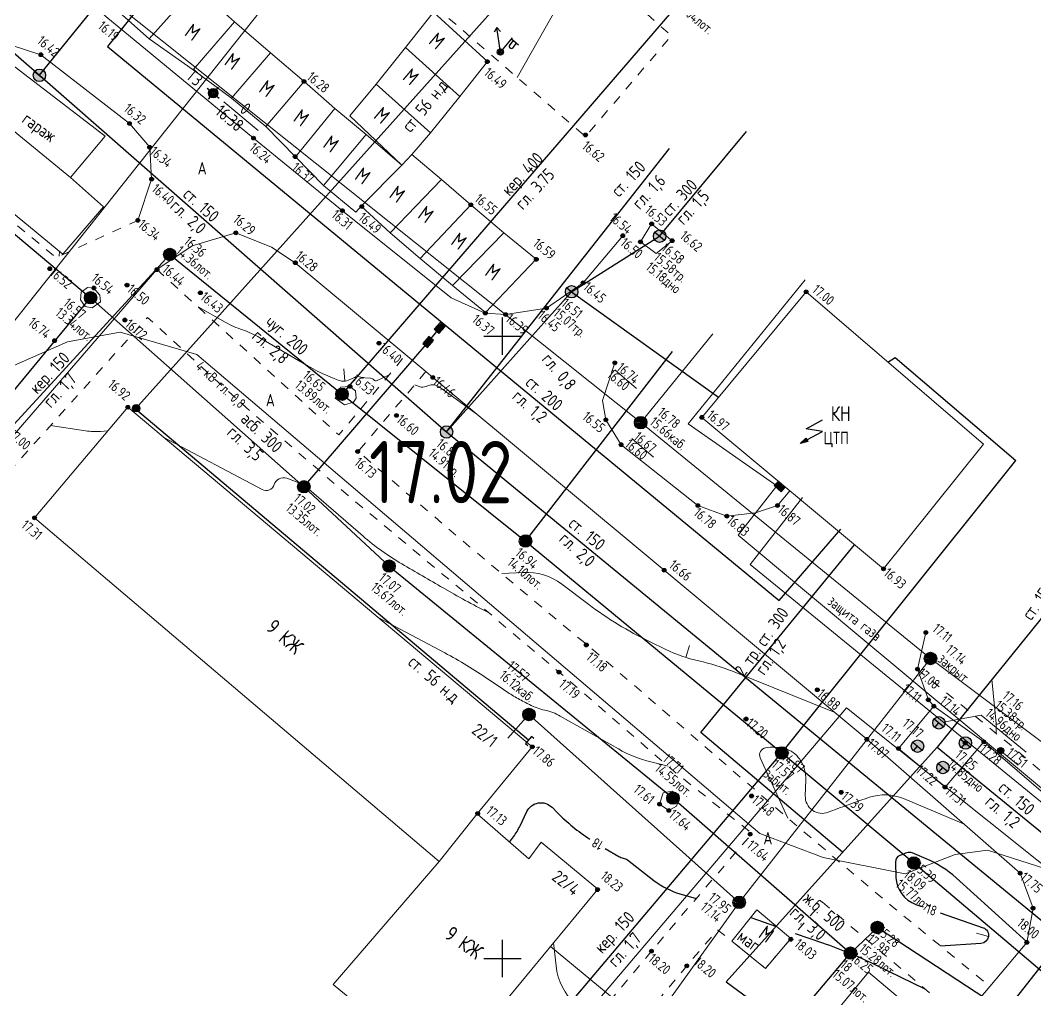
# Model space of a CAD drawing. Header units: metres. Extents: x 2491 to 4059, y 1242 to 2058.
# Drawn here: x 2703.3 to 2784.9, y 1753.7 to 1831.7 of the extents above; entities that cross this region are included whole.
import ezdxf
from ezdxf.enums import TextEntityAlignment as Align

# ---------------------------------------------------------------- set-up
doc = ezdxf.new("R2010")
doc.units = ezdxf.units.M
doc.linetypes.add('g5_01_5x1_5', pattern=[1.5, 0.75, -0.75])
for name, color, linetype, transparency in [('01_Геодезические пункты', 7, 'Continuous', 0.6), ('02_Сетка', 7, 'Continuous', 0.6), ('03_Здания и строения', 7, 'Continuous', 0.6), ('05_Элементы зданий', 7, 'Continuous', 0.6), ('06_Инженерно-технические сооружения', 7, 'Continuous', 0.6), ('07_Объекты электропередачи', 7, 'Continuous', 0.6), ('10_Границы покрытий и угодий', 7, 'Continuous', 0.6), ('19_Горизонтали', 7, 'Continuous', 0.6), ('30_Канализация', 7, 'Continuous', 0.6), ('31_Водопровод', 7, 'Continuous', 0.6), ('32_Теплосеть', 7, 'Continuous', 0.6), ('33_Газопровод', 7, 'Continuous', 0.6), ('35_Телефон', 7, 'Continuous', 0.6), ('37_Кабель низкого напряжения', 7, 'Continuous', 0.6), ('38_Кабели высокого напряжения', 7, 'Continuous', 0.6), ('44_Крышки колодцев', 7, 'Continuous', 0.6), ('61_Отметки высоты поверхности', 7, 'Continuous', 0.6)]:
    doc.layers.add(name, color=color, linetype=linetype, transparency=transparency)
doc.styles.add('LIKE11', font='GOST_0.TTF')
doc.styles.add('LIKE14', font='GOST_0.TTF')
doc.styles.add('LIKE17', font='GOST_0.TTF')
doc.styles.add('LIKE32', font='GOST_0.TTF')
doc.styles.add('LIKE36', font='GOST_0.TTF')
doc.styles.add('Line_GUGK', font='GOST_0.TTF')
doc.styles.add('pragmai.shx', font='GOST_0.TTF')
doc.styles.get("Standard").update_dxf_attribs({"font": 'GOST_0.TTF'})
doc.linetypes.add('g5_119_1', pattern='A,4,-1,[31,GUGK_2005.shx,S=0.1,R=0,X=0,Y=0],0.35,[31,GUGK_2005.shx,S=0.08,R=0,X=0,Y=0],3.3,[31,GUGK_2005.shx,S=0.08,R=180,X=0,Y=0],0.35,[31,GUGK_2005.shx,S=0.1,R=180,X=0,Y=0],-1', length=10)
doc.linetypes.add('g5_119_3', pattern='A,4,-1,[31,GUGK_2005.shx,S=0.1,R=0,X=0,Y=0],4,[31,GUGK_2005.shx,S=0.1,R=180,X=0,Y=0],-1', length=10)
doc.linetypes.add('g5_121_g', pattern='A,4,-0.4,["Г",Line_GUGK,S=1,R=0,X=0,Y=-0.5],-1.2,12', length=17.6)
doc.linetypes.add('g5_121_t', pattern='A,4,-0.4,["Т",Line_GUGK,S=1,R=0,X=0,Y=-0.5],-1.2,12', length=17.6)
doc.linetypes.add('g5_122_g', pattern='A,1,-1,1.5,-0.4,["Г",Line_GUGK,S=1,R=0,X=0,Y=-0.5],-1.5,1.5,-1,4,-1,4,-1,3', length=20.9)
doc.linetypes.add('g5_122_k', pattern='A,1,-1,1.5,-0.4,["К",Line_GUGK,S=1,R=0,X=0,Y=-0.5],-1.5,1.5,-1,4,-1,4,-1,3', length=20.9)
doc.linetypes.add('g5_122_kl', pattern='A,1,-1,1.5,-0.4,["Кл",Line_GUGK,S=1,R=0,X=0,Y=-0.5],-2.4,1.5,-1,4,-1,4,-1,3', length=21.8)
doc.linetypes.add('g5_122_t', pattern='A,1,-1,1.5,-0.4,["Т",Line_GUGK,S=1,R=0,X=0,Y=-0.5],-1.5,1.5,-1,4,-1,4,-1,3', length=20.9)
doc.linetypes.add('g5_122_v', pattern='A,1,-1,1.5,-0.4,["В",Line_GUGK,S=1,R=0,X=0,Y=-0.5],-1.5,1.5,-1,4,-1,4,-1,3', length=20.9)
doc.linetypes.add('g5_133_t', pattern='A,2,[27,GUGK_2005.shx,S=0.4,R=0,X=0,Y=0],2,-1,2,[27,GUGK_2005.shx,S=0.4,R=0,X=0,Y=0],2,-1,2,[27,GUGK_2005.shx,S=0.4,R=0,X=0,Y=0],2,-0.1,["V",Line_GUGK,S=1,R=0,X=0,Y=-0.5],-1', length=15.1)

# ---------------------------------------------------------------- blocks, each defined once
blk = doc.blocks.new('g5_012')
at = {"color": 92}
for points in [[(0, -1.5), (0, 1.5)], [(-1.5, 0), (1.5, 0)]]:
    blk.add_lwpolyline(points, dxfattribs=at)
blk = doc.blocks.new('g5_115_1')
at = {"color": 0}
for points in [[(0, 0), (2, 0)], [(1.647, -0.252), (2, 0), (1.647, 0.252)]]:
    blk.add_lwpolyline(points, dxfattribs=at)
blk = doc.blocks.new('g5_330')
blk.add_hatch(color=0).paths.add_polyline_path([(0.15, 0, 1), (-0.15, 0, 1)])
at = {"color": 0}
blk.add_circle((0, 0), 0.15, dxfattribs=at)
blk = doc.blocks.new('g5_117v')
h = blk.add_hatch(color=255)
h.paths.add_polyline_path([(-0.461, 0.037), (0.461, 0.037, 0.921954)])
h.paths.add_polyline_path([(0.461, -0.037), (-0.461, -0.037, 0.921954)])
at = {"color": 0}
blk.add_line((-0.5, 0), (0.5, 0), dxfattribs=at)
blk.add_circle((0, 0), 0.5, dxfattribs=at)
blk = doc.blocks.new('g5_117sv')
h = blk.add_hatch(color=255)
h.paths.add_polyline_path([(-0.038, 0.461, 0.390634), (-0.463, 0, 0.11106), (-0.418, -0.198), (-0.038, 0.022)])
h.paths.add_polyline_path([(0.037, 0.022), (0.418, -0.198, 0.11106), (0.463, 0, 0.390634), (0.037, 0.461)])
h.paths.add_polyline_path([(-0.38, -0.263, 0.524447), (0.38, -0.263), (0, -0.043)])
at = {"color": 0}
for points in [[(0, 0.5), (0, 0)], [(0, 0), (-0.433, -0.25)], [(0.433, -0.25), (0, 0)]]:
    blk.add_lwpolyline(points, dxfattribs=at)
blk.add_circle((0, 0), 0.5, dxfattribs=at)
blk = doc.blocks.new('g5_110_1c')
h = blk.add_hatch(color=255)
edge = h.paths.add_edge_path()
edge.add_arc((0, 0), 0.212, 0, 360)
edge = h.paths.add_edge_path(flags=16)
edge.add_arc((0, 0), 0.0975, 0, 360)
h = blk.add_hatch(color=0)
edge = h.paths.add_edge_path()
edge.add_arc((0, 0), 0.06, 0, 360)
at = {"color": 0}
for p, q in [((0, 0.25), (0, 1.5)), ((0, 1.375), (0.75, 1.375))]:
    blk.add_line(p, q, dxfattribs=at)
blk.add_lwpolyline([(0.2, 1.375), (0.2, 0.932, 1.040016), (0.55, 0.932), (0.55, 1.375)], format="xyb", dxfattribs=at)
for radius in [0.25, 0.06]:
    blk.add_circle((0, 0), radius, dxfattribs=at)
blk = doc.blocks.new('g5_005_1')
h = blk.add_hatch(color=255)
edge = h.paths.add_edge_path()
edge.add_arc((0, 0), 0.338, 0, 360)
edge = h.paths.add_edge_path(flags=16)
edge.add_arc((0, 0), 0.1, 0, 360)
at = {"color": 0}
for p, q in [((-0.625, 0), (-0.375, 0)), ((0, 0.625), (0, 0.375)), ((0.375, 0), (0.625, 0)), ((0, -0.375), (0, -0.625))]:
    blk.add_line(p, q, dxfattribs=at)
for radius in [0.375, 0.0625]:
    blk.add_circle((0, 0), radius, dxfattribs=at)
blk = doc.blocks.new('g5_128a')
h = blk.add_hatch(color=255)
h.paths.add_polyline_path([(-0.1625, 0.2125), (-0.3375, 0.2125), (-0.3375, -0.2125), (-0.1625, -0.2125)])
h.paths.add_polyline_path([(0.0875, 0.2125), (-0.0875, 0.2125), (-0.0875, -0.2125), (0.0875, -0.2125)])
h.paths.add_polyline_path([(0.3375, 0.2125), (0.1625, 0.2125), (0.1625, -0.2125), (0.3375, -0.2125)])
at = {"color": 0}
blk.add_lwpolyline([(-0.375, -0.25), (0.375, -0.25), (0.375, 0.25), (-0.375, 0.25)], close=True, dxfattribs=at)
for points in [[(-0.125, -0.25), (-0.125, 0.25)], [(0.125, -0.25), (0.125, 0.25)]]:
    blk.add_lwpolyline(points, dxfattribs=at)
blk = doc.blocks.new('g5_117kb')
h = blk.add_hatch(color=255)
h.paths.add_polyline_path([(0.037, 0.037), (0.461, 0.037, 0.367426), (0.037, 0.461)])
h.paths.add_polyline_path([(-0.038, 0.461, 0.367426), (-0.461, 0.037), (-0.038, 0.037)])
h.paths.add_polyline_path([(-0.038, -0.038), (-0.461, -0.038, 0.367426), (-0.038, -0.461)])
h.paths.add_polyline_path([(0.037, -0.461, 0.367426), (0.461, -0.038), (0.037, -0.038)])
at = {"color": 0}
for points in [[(-0.5, 0), (0.5, 0)], [(0, 0.5), (0, -0.5)]]:
    blk.add_lwpolyline(points, dxfattribs=at)
blk.add_circle((0, 0), 0.5, dxfattribs=at)
blk = doc.blocks.new('g5_117t')
h = blk.add_hatch(color=255)
h.paths.add_polyline_path([(-0.038, -0.038), (-0.461, -0.038, 0.367426), (-0.038, -0.461)])
h.paths.add_polyline_path([(0.037, -0.461, 0.367426), (0.461, -0.038), (0.037, -0.038)])
h.paths.add_polyline_path([(0.461, 0.037, 0.921954), (-0.461, 0.037)])
at = {"color": 0}
for points in [[(-0.5, 0), (0.5, 0)], [(0, -0.5), (0, 0)]]:
    blk.add_lwpolyline(points, dxfattribs=at)
blk.add_circle((0, 0), 0.5, dxfattribs=at)
blk = doc.blocks.new('g5_113a')
blk.add_hatch(color=0).paths.add_polyline_path([(-0.375, 0), (0.375, 0), (0.375, 0.5), (-0.375, 0.5)])
at = {"color": 0}
blk.add_lwpolyline([(-0.375, 0), (0.375, 0), (0.375, 0.5), (-0.375, 0.5)], close=True, dxfattribs=at)
blk = doc.blocks.new('g5_112')
blk.add_hatch(color=0).paths.add_polyline_path([(0, 0), (0.084, 0.613), (0.362, 0.501)])
at = {"color": 0}
blk.add_lwpolyline([(0.223, 0.557), (0.75, 1.875), (-0.375, 1.2), (0.15, 2.6)], dxfattribs=at)
blk.add_lwpolyline([(0, 0), (0.084, 0.613), (0.362, 0.501)], close=True, dxfattribs=at)
blk = doc.blocks.new('g5_106_1a')
h = blk.add_hatch(color=255)
edge = h.paths.add_edge_path()
edge.add_arc((0, 0), 0.212, 0, 360)
at = {"color": 0}
blk.add_circle((0, 0), 0.25, dxfattribs=at)
blk = doc.blocks.new('g5_117kl')
h = blk.add_hatch(color=255)
h.paths.add_polyline_path([(0.418, 0.198, 0.633652), (-0.418, 0.198)])
h.paths.add_polyline_path([(-0.446, 0.122, 0.067116), (-0.463, 0, 0.067116), (-0.446, -0.122), (0.446, -0.122, 0.067116), (0.463, 0, 0.067116), (0.446, 0.122)])
h.paths.add_polyline_path([(-0.418, -0.198, 0.633652), (0.418, -0.198)])
at = {"color": 0}
for p, q in [((-0.474, 0.16), (0.474, 0.16)), ((-0.474, -0.16), (0.474, -0.16))]:
    blk.add_line(p, q, dxfattribs=at)
blk.add_circle((0, 0), 0.5, dxfattribs=at)
blk = doc.blocks.new('g5_121_7a')
at = {"color": 0, "lineweight": 30}
blk.add_lwpolyline([(0.25, 0.375), (0, 0.375), (0, -0.375), (0.25, -0.375)], dxfattribs=at)
blk = doc.blocks.new('g5_121_7c')
h = blk.add_hatch(color=0)
edge = h.paths.add_edge_path()
edge.add_arc((0, 0), 0.3, 0, 360)
at = {"color": 0}
blk.add_circle((0, 0), 0.3, dxfattribs=at)
blk = doc.blocks.new('g_scratch')
at = {"color": 0, "linetype": 'ByBlock', "lineweight": 15}
blk.add_line((0, 0), (1, 0), dxfattribs=at)

msp = doc.modelspace()

# ---------------------------------------------------------------- linework, layer by layer
at = {"color": 7, "linetype": 'Continuous', "lineweight": 5, "flags": 128}
msp.add_lwpolyline([(2784.113, 1772.838), (2780.503, 1775.822), (2777.591, 1775.292)], dxfattribs=at)
at = {"layer": '01_Геодезические пункты', "color": 7, "lineweight": 20, "flags": 128}
msp.add_lwpolyline([(2722.416, 1822.788), (2719.634, 1825.104)], dxfattribs=at)
at = {"layer": '03_Здания и строения', "color": 7, "linetype": 'Continuous', "lineweight": 20, "flags": 128}
for points in [[(2717.357, 1834.349), (2720.507, 1831.521), (2723.384, 1829.046), (2726.088, 1826.745), (2728.552, 1824.57), (2731.079, 1822.467), (2733.959, 1820.025), (2734.754, 1820.879), (2737.139, 1818.852), (2739.494, 1816.835), (2742.14, 1814.581), (2744.736, 1812.47), (2740.66, 1808.182), (2738.014, 1810.346), (2735.41, 1812.513), (2733.006, 1814.579), (2730.684, 1816.71), (2730.244, 1816.232), (2727.656, 1818.373), (2725.4, 1820.694), (2723.013, 1823.115), (2720.25, 1825.4), (2717.183, 1827.672), (2713.659, 1830.163), (2710.786, 1832.718)], [(2713.659, 1830.163), (2717.357, 1834.349)], [(2720.507, 1831.521), (2717.183, 1827.672)], [(2733.959, 1820.025), (2734.754, 1820.879), (2736.261, 1822.611), (2738.617, 1825.527), (2740.822, 1828.352), (2736.491, 1832.298), (2734.243, 1829.473), (2731.889, 1826.528), (2729.773, 1823.973), (2733.959, 1820.025)], [(2738.617, 1825.527), (2734.243, 1829.473)], [(2698.843, 1825.974), (2701.317, 1829.057), (2710.123, 1822.334), (2707.337, 1819.023)], [(2720.25, 1825.4), (2723.384, 1829.046)], [(2726.088, 1826.745), (2723.013, 1823.115)], [(2709.991, 1816.674), (2707.337, 1819.023), (2698.843, 1825.974), (2698.201, 1826.559), (2695.052, 1822.447), (2706.704, 1812.864), (2709.991, 1816.674)], [(2731.889, 1826.528), (2736.261, 1822.611)], [(2728.552, 1824.57), (2725.4, 1820.694)], [(2727.656, 1818.373), (2731.079, 1822.467)], [(2730.684, 1816.71), (2733.959, 1820.025)], [(2737.139, 1818.852), (2733.006, 1814.579)], [(2739.494, 1816.835), (2735.41, 1812.513)], [(2742.14, 1814.581), (2738.014, 1810.346)], [(2758.054, 1799.748), (2772.655, 1787.579), (2780.672, 1797.585), (2766.436, 1809.842), (2758.054, 1799.748)], [(2704.441, 1791.67), (2711.926, 1800.561), (2744.432, 1773.266), (2739.996, 1767.897), (2736.946, 1764.061), (2704.441, 1791.67)], [(2739.996, 1767.897), (2744.157, 1764.27), (2745.133, 1765.61), (2749.7, 1761.829), (2737.32, 1746.849), (2728.429, 1754.167), (2736.946, 1764.061), (2739.996, 1767.897)], [(2765.189, 1757.861), (2763.171, 1755.468), (2760.461, 1757.659), (2762.48, 1760.182), (2765.189, 1757.861)]]:
    msp.add_lwpolyline(points, dxfattribs=at)
at = {"layer": '06_Инженерно-технические сооружения', "color": 7, "linetype": 'Continuous', "lineweight": 20, "flags": 128}
for points in [[(2754.02, 1815.303), (2753.124, 1813.845), (2754.382, 1812.929), (2755.667, 1813.945), (2754.02, 1815.303)], [(2708.703, 1810.187), (2709.199, 1810.144), (2709.671, 1809.561), (2709.725, 1809.024), (2709.068, 1808.553), (2708.506, 1808.659), (2708.122, 1809.185), (2708.186, 1809.807), (2708.703, 1810.187)], [(2729.024, 1802.186), (2729.779, 1802.232), (2730.226, 1801.892), (2730.279, 1801.286), (2730.058, 1800.982), (2729.354, 1800.754), (2728.595, 1801.292), (2729.024, 1802.186)], [(2776.696, 1776.54), (2773.853, 1773.132), (2777.592, 1770.042), (2780.714, 1773.671), (2776.696, 1776.54)], [(2754.656, 1768.663), (2754.937, 1769.575), (2755.679, 1769.699), (2756.225, 1769.099), (2756.018, 1768.518), (2755.396, 1768.166), (2754.656, 1768.663)]]:
    msp.add_lwpolyline(points, dxfattribs=at)
at = {"layer": '10_Границы покрытий и угодий', "color": 7, "linetype": 'Continuous', "lineweight": 20, "flags": 128}
for points in [[(2730.341, 1861.103), (2727.207, 1860.888), (2724.288, 1860.343), (2721.281, 1858.556), (2708.134, 1843.046), (2706.681, 1840.369), (2706.604, 1836.902), (2707.828, 1834.123), (2710.165, 1831.961), (2722.033, 1822.187), (2729.168, 1816.358), (2737.916, 1809.342), (2740.656, 1808.131), (2742.286, 1808.01), (2745.567, 1808.526), (2748.518, 1810.566), (2751.699, 1814.348)], [(2712.06, 1823.366), (2704.951, 1828.892), (2702.562, 1829.668), (2700.153, 1829.729), (2698.07, 1829.055), (2695.886, 1827.585), (2692.533, 1823.793)], [(2712.744, 1815.581), (2713.844, 1818.896), (2713.69, 1821.448), (2712.06, 1823.366)], [(2714.275, 1811.62), (2717.099, 1813.544), (2720.602, 1814.578), (2723.466, 1813.42), (2725.39, 1812.176), (2734.261, 1804.77), (2735.875, 1803.423), (2736.432, 1802.958), (2755.024, 1787.464), (2771.305, 1773.878), (2783.625, 1763.124), (2784.661, 1760.305), (2784.164, 1757.561), (2781.194, 1754.026), (2780.049, 1752.663), (2778.919, 1751.331), (2760.454, 1729.571)], [(2714.275, 1811.62), (2698.128, 1793.015), (2697.107, 1791.295), (2697.082, 1790.024), (2697.984, 1788.732)], [(2751.068, 1804.126), (2750.07, 1801.111), (2750.347, 1799.546), (2751.564, 1797.551), (2757.733, 1792.659), (2760.052, 1791.809), (2762.352, 1792.09), (2764.136, 1792.667), (2765.125, 1793.855)], [(2820.74, 1777.268), (2815.69, 1771.236), (2811.555, 1766.241), (2806.921, 1760.68), (2803.939, 1758.175), (2801.758, 1757.74), (2799.548, 1758.049), (2797.566, 1759.174), (2780.714, 1773.671), (2776.696, 1776.54), (2776.25, 1777.05), (2775.374, 1779.52), (2776.054, 1782.464)]]:
    msp.add_lwpolyline(points, dxfattribs=at)
at = {"layer": '10_Границы покрытий и угодий', "color": 7, "linetype": 'g5_01_5x1_5', "lineweight": 20, "flags": 128}
for points in [[(2743.11, 1847.451), (2752.668, 1839.464), (2749.764, 1835.603), (2755.607, 1830.41), (2748.705, 1822.312), (2733.466, 1835.501), (2743.11, 1847.451)], [(2712.744, 1815.581), (2706.176, 1812.584), (2693.017, 1823.43), (2692.533, 1823.793)], [(2714.275, 1811.62), (2728.887, 1798.333), (2734.261, 1804.77)], [(2699.588, 1789.851), (2698.454, 1790.988), (2713.516, 1807.784), (2721.138, 1800.797), (2729.916, 1793.229), (2738.392, 1786.18), (2747.528, 1778.483), (2755.993, 1771.153), (2762.09, 1766.32), (2755.085, 1758.147), (2742.131, 1742.663), (2737.32, 1746.849)], [(2735.875, 1803.423), (2730.44, 1797.005), (2739.353, 1789.381), (2749.5, 1780.909), (2757.777, 1773.748), (2765.764, 1766.854), (2773.356, 1760.444), (2781.194, 1754.026)], [(2775.374, 1779.52), (2782.759, 1773.49), (2789.895, 1767.436), (2797.968, 1760.953), (2799.227, 1760.199), (2801.133, 1759.737), (2803.036, 1759.78), (2804.506, 1760.364), (2806.149, 1762.072), (2807.49, 1763.629), (2812.232, 1769.532)], [(2758.17, 1728.812), (2744.037, 1740.332), (2757.29, 1756.218), (2759.337, 1758.553), (2760.461, 1757.659), (2763.171, 1755.468), (2765.189, 1757.861), (2767.718, 1760.81), (2778.919, 1751.331)]]:
    msp.add_lwpolyline(points, dxfattribs=at)
at = {"layer": '19_Горизонтали', "color": 32, "linetype": 'Continuous', "lineweight": 20, "flags": 128}
for points, elevation in [([(2751.032, 1840.831), (2749.342, 1837.909, 0.005037), (2748.472, 1836.367), (2748.472, 1836.367, -0.002782), (2747.608, 1834.822), (2743.214, 1827.063)], 16.5), ([(2706.403, 1812.704), (2706.405, 1812.697, 0.835003), (2706.407, 1812.697), (2706.445, 1813.076)], 16.5), ([(2732.889, 1803.127), (2731.966, 1802.701, -0.326137), (2731.709, 1802.753), (2731.709, 1802.753, 0.183797), (2731.439, 1802.889), (2730.97, 1802.937, -0.028794), (2730.542, 1803.006), (2730.542, 1803.006, 0.1674), (2730.134, 1802.959), (2729.651, 1802.727, -0.170694), (2729.107, 1802.668), (2729.107, 1802.668, -0.041684), (2728.558, 1802.846), (2728.01, 1803.076, -0.033689), (2726.432, 1803.865), (2722.549, 1806.147, 0.052182), (2721.154, 1806.781), (2721.154, 1806.781, -0.046973), (2719.752, 1807.402), (2717.571, 1808.623)], 16.5), ([(2734.98, 1802.367), (2735.051, 1802.333, 0.034034), (2735.196, 1802.275), (2735.382, 1802.215, 0.171607), (2735.898, 1802.229), (2736.098, 1802.306, -0.253203), (2736.948, 1802.196), (2739.9, 1800.068)], 16.5), ([(2710.335, 1798.67), (2709.736, 1798.625, -0.056309), (2708.544, 1798.668), (2705.722, 1799.093)], 17), ([(2740.87, 1784.092), (2739.954, 1784.561, -0.012392), (2738.144, 1785.543), (2737.27, 1786.045, -0.002002), (2733.944, 1787.977), (2733.944, 1787.977, -0.045423), (2730.828, 1790.205), (2726.466, 1793.966, 0.019344), (2726.093, 1794.263), (2726.093, 1794.263, 0.069213), (2725.678, 1794.488), (2724.706, 1794.852, 0.433936), (2723.691, 1794.347), (2723.691, 1794.347, -0.473026), (2722.721, 1793.941), (2714.822, 1798.129)], 17), ([(2768.678, 1776.07), (2760.522, 1779.342, 0.041157), (2757.814, 1780.177), (2757.814, 1780.177, -0.058853), (2755.146, 1781.104), (2753.841, 1781.738, -0.048156), (2748.959, 1784.719), (2746.799, 1786.343, 0.176344), (2743.695, 1787.288), (2741.971, 1787.195)], 17), ([(2755.344, 1771.715), (2753.964, 1772.059, -0.067753), (2751.346, 1773.105), (2746.681, 1775.748, 0.07518), (2745.448, 1776.22), (2745.448, 1776.22, -0.064383), (2744.202, 1776.666), (2744.016, 1776.761, -0.012392), (2743.051, 1777.285), (2743.051, 1777.285, -0.01963), (2742.121, 1777.869), (2740.888, 1778.714, 0.028265), (2737.395, 1780.827), (2732.057, 1783.657)], 17.5), ([(2781.69, 1774.363), (2781.703, 1774.625, 0.035012), (2781.691, 1775.149), (2781.36, 1778.718)], 17.5), ([(2764.963, 1767.546), (2762.748, 1772.396, -0.494524), (2763.175, 1773.197), (2763.175, 1773.197, -0.100009), (2764.639, 1773.142), (2764.692, 1773.129, -0.189213), (2765.915, 1772.274), (2765.955, 1772.212, -0.156692), (2766.409, 1770.608), (2766.363, 1769.334, 0.538236), (2768.214, 1768.016), (2768.779, 1768.234, -0.01238), (2771.522, 1769.217), (2771.522, 1769.217, -0.180742), (2774.25, 1769.112), (2779.077, 1767.094)], 17.5), ([(2746.144, 1757.526), (2746.337, 1755.665, 0.189734), (2747.94, 1752.573), (2749.375, 1751.322)], 18.5)]:
    msp.add_lwpolyline(points, format="xyb", dxfattribs=dict(at, elevation=elevation))
at = {"layer": '19_Горизонтали', "color": 32, "linetype": 'Continuous', "lineweight": 20, "elevation": 17.5, "flags": 128}
msp.add_lwpolyline([(2783.479, 1771.793), (2781.99, 1773.017)], dxfattribs=at)
at = {"layer": '19_Горизонтали', "color": 32, "linetype": 'Continuous', "lineweight": 30, "elevation": 18, "flags": 128}
for points in [[(2742.608, 1765.62), (2742.915, 1766.04, 0.04592), (2743.446, 1766.93), (2743.991, 1768.07, -0.518775), (2746.016, 1768.413), (2746.431, 1767.995, 0.052602), (2749.058, 1765.853, 0.052602)], [(2750.297, 1765.104), (2751.379, 1764.469, 0.084912), (2751.732, 1764.336), (2751.732, 1764.336, -0.116627), (2752.072, 1764.183), (2754.205, 1762.541, 0.094357), (2756.401, 1761.432), (2757.604, 1761.087)], [(2784.172, 1757.607), (2784.167, 1757.595, -0.511721), (2784.152, 1757.592), (2778.48, 1762.747, 0.085659), (2776.081, 1764.275), (2774.959, 1764.744, 0.180742), (2774.535, 1764.76), (2774.535, 1764.76, 0.012381), (2774.109, 1764.608), (2773.956, 1764.549, 0.319525), (2773.606, 1764.018), (2773.649, 1762.78, 0.309868), (2775.246, 1760.617), (2775.824, 1760.417)], [(2777.192, 1759.943), (2780.651, 1758.743, -0.818691), (2780.478, 1757.473), (2777.237, 1757.266)], [(2765.55, 1758.281), (2767.754, 1757.524, -0.030858), (2772.052, 1755.743), (2775.961, 1753.834)]]:
    msp.add_lwpolyline(points, format="xyb", dxfattribs=at)
msp.add_lwpolyline([(2761.98, 1759.557), (2764.056, 1758.832)], dxfattribs=at)
at = {"layer": '30_Канализация', "color": 12, "linetype": 'g5_122_k', "lineweight": 30, "flags": 128}
for points in [[(2679.185, 1778.554), (2693.63, 1795.36), (2697.689, 1793.655), (2715.302, 1812.832), (2729.142, 1801.607), (2757.485, 1834.508)], [(2729.142, 1801.607), (2743.888, 1789.809), (2755.695, 1805.038)], [(2772.999, 1804.191), (2773.581, 1804.561), (2783.276, 1796.282)], [(2743.888, 1789.809), (2764.476, 1772.782), (2783.276, 1796.282)], [(2737.757, 1741.009), (2743.686, 1748.206), (2764.476, 1772.782)], [(2764.476, 1772.782), (2775.089, 1763.94), (2793.718, 1748.179)]]:
    msp.add_lwpolyline(points, dxfattribs=at)
at = {"layer": '30_Канализация', "color": 42, "linetype": 'g5_122_kl', "lineweight": 30, "flags": 128}
for points in [[(2687.637, 1827.219), (2708.94, 1809.361)], [(2675.459, 1789.929), (2686.272, 1781.919), (2708.94, 1809.361)], [(2708.94, 1809.361), (2726.073, 1794.174), (2736.068, 1805.805), (2736.995, 1806.941)], [(2726.073, 1794.174), (2732.922, 1787.797), (2755.736, 1769.157), (2769.994, 1756.701), (2772.155, 1758.76), (2795.25, 1743.626), (2814.979, 1765.771), (2820.807, 1773.773), (2824.585, 1778.369)], [(2741.161, 1722.506), (2769.994, 1756.701)]]:
    msp.add_lwpolyline(points, dxfattribs=at)
at = {"layer": '31_Водопровод', "color": 94, "linetype": 'g5_122_v', "lineweight": 30, "flags": 128}
for points in [[(2689.816, 1840.367), (2704.828, 1827.234), (2733.084, 1862.084)], [(2704.828, 1827.234), (2737.541, 1798.574), (2747.59, 1809.844), (2754.659, 1814.306), (2761.652, 1822.718)], [(2737.541, 1798.574), (2755.457, 1821.349)], [(2747.59, 1809.844), (2759.396, 1801.365)], [(2737.541, 1798.574), (2787.082, 1757.912), (2795.798, 1768.466)], [(2736.852, 1742.862), (2760.797, 1724.454), (2787.082, 1757.912), (2824.086, 1727.743)]]:
    msp.add_lwpolyline(points, dxfattribs=at)
at = {"layer": '32_Теплосеть', "color": 5, "linetype": 'g5_121_t', "lineweight": 30, "flags": 128}
msp.add_lwpolyline([(2722.194, 1844.327), (2710.291, 1829.549), (2764.271, 1785.036), (2769.213, 1790.777)], dxfattribs=at)
at = {"layer": '32_Теплосеть', "color": 5, "linetype": 'g5_122_t', "lineweight": 30, "flags": 128}
for points in [[(2769.36, 1764.807), (2757.973, 1774.436), (2770.327, 1789.519)], [(2786.118, 1784.582), (2776.955, 1773.257), (2760.01, 1754.403)], [(2776.955, 1773.257), (2789.958, 1762.65), (2795.087, 1769.253)], [(2760.01, 1754.403), (2769.815, 1747.189), (2778.863, 1740.114), (2775.237, 1735.389), (2780.682, 1731.286)]]:
    msp.add_lwpolyline(points, dxfattribs=at)
at = {"layer": '33_Газопровод', "color": 132, "linetype": 'g5_122_g', "lineweight": 30, "flags": 128}
msp.add_lwpolyline([(2712.557, 1800.437), (2750.62, 1842.931)], dxfattribs=at)
at = {"layer": '33_Газопровод', "color": 132, "linetype": 'g5_121_g', "lineweight": 30, "flags": 128}
msp.add_lwpolyline([(2712.557, 1800.437), (2744.117, 1773.828)], dxfattribs=at)
at = {"layer": '35_Телефон', "color": 6, "linetype": 'g5_133_t', "lineweight": 20, "flags": 128}
for points in [[(2698.664, 1842.789), (2753.139, 1799.328), (2758.936, 1806.448)], [(2753.139, 1799.328), (2776.428, 1780.372), (2761.047, 1760.776), (2744.165, 1775.872), (2742.455, 1773.963)], [(2776.428, 1780.372), (2801.634, 1761.456), (2806.416, 1761.238), (2816.677, 1773.758)], [(2761.047, 1760.776), (2743.138, 1735.814)]]:
    msp.add_lwpolyline(points, dxfattribs=at)
at = {"layer": '37_Кабель низкого напряжения', "color": 1, "linetype": 'g5_119_3', "lineweight": 20, "flags": 128}
for points in [[(2699.039, 1802.785), (2757.131, 1875.979), (2745.658, 1885.544), (2749.748, 1890.274)], [(2766.351, 1810.813), (2756.966, 1799.222), (2764.085, 1794.256), (2760.966, 1790.272), (2794.232, 1762.533), (2797.981, 1766.641)], [(2766.131, 1793.301), (2761.928, 1787.913), (2802.731, 1754.625), (2820.2, 1740.807)], [(2788.359, 1740.879), (2771.454, 1755.174), (2762.096, 1743.838), (2745.896, 1757.226)]]:
    msp.add_lwpolyline(points, dxfattribs=at)
at = {"layer": '38_Кабели высокого напряжения', "color": 1, "linetype": 'g5_119_1', "lineweight": 20, "flags": 128}
for points in [[(2698.913, 1803.596), (2702.304, 1803.692), (2707.086, 1805.81), (2711.33, 1806.604), (2717.48, 1804.803), (2762.71, 1766.322), (2767.796, 1764.394), (2774.393, 1763.071), (2778.401, 1764.621), (2780.991, 1764.98), (2785.604, 1763.505), (2823.33, 1732.825), (2825.582, 1735.453)], [(2741.551, 1730.113), (2743.78, 1732.574), (2743.594, 1734.709), (2738.347, 1739.538), (2769.667, 1776.417), (2823.278, 1733.604), (2825.341, 1736.066)]]:
    msp.add_lwpolyline(points, dxfattribs=at)
at = {"layer": '61_Отметки высоты поверхности', "color": 7, "linetype": 'Continuous', "lineweight": 5, "flags": 128}
for points in [[(2751.051, 1803.571), (2752.8, 1802.076)], [(2752.427, 1798.045), (2754.176, 1796.55)]]:
    msp.add_lwpolyline(points, dxfattribs=at)

# ---------------------------------------------------------------- block references
at = {"layer": '01_Геодезические пункты', "color": 7, "linetype": 'Continuous', "lineweight": 20, "rotation": 320.2244407250127}
msp.add_blockref('g5_005_1', (2718.797, 1825.801, 16.384), dxfattribs=at)
at = {"layer": '02_Сетка', "color": 92, "linetype": 'Continuous', "lineweight": 15, "ltscale": 0.5}
for p in [(2742.029, 1806.265), (2742.029, 1756.265)]:
    msp.add_blockref('g5_012', p, dxfattribs=at)
at = {"layer": '06_Инженерно-технические сооружения', "color": 7, "linetype": 'Continuous', "lineweight": 20}
for p, rotation in [((2736.995, 1806.941, 16.284), 47.20230320106146), ((2736.068, 1805.805, 16.296), 49.58902800843263)]:
    msp.add_blockref('g5_128a', p, dxfattribs=dict(at, rotation=rotation))
at = {"layer": '07_Объекты электропередачи', "color": 7, "linetype": 'Continuous', "lineweight": 20}
for name, p, rotation in [('g5_115_1', (2741.869, 1829.101, 16.465), 98.42815541195037), ('g5_110_1c', (2741.869, 1829.101), 320.2655211251469), ('g5_112', (2765.963, 1797.657), 320.2655211251469), ('g5_113a', (2764.143, 1794.009), 317.7956401796926), ('g5_106_1a', (2782.071, 1772.975, 17.514), 320.2244407250127)]:
    msp.add_blockref(name, p, dxfattribs=dict(at, rotation=rotation))
at = {"layer": '19_Горизонтали', "color": 32, "linetype": 'Continuous', "lineweight": -3}
for p, rotation in [((2729.358, 1802.649, 16.5), 94.26332462213001), ((2756.766, 1780.458, 17), 72.85584519715265), ((2781.082, 1758.028, 18), 164.3999758880523)]:
    msp.add_blockref('g_scratch', p, dxfattribs=dict(at, rotation=rotation))
at = {"layer": '33_Газопровод', "color": 7, "linetype": 'Continuous', "lineweight": 20}
for name, p, rotation in [('g5_121_7c', (2712.599, 1800.484), 228.1473745062102), ('g5_121_7a', (2744.117, 1773.828, 17.818), 319.8650366256289)]:
    msp.add_blockref(name, p, dxfattribs=dict(at, rotation=rotation))
at = {"layer": '44_Крышки колодцев', "color": 7, "linetype": 'Continuous', "lineweight": 20}
for name, p, rotation in [('g5_117v', (2704.828, 1827.234), 320.2655211251469), ('g5_117v', (2754.659, 1814.306, 16.575), 320.2244407250127), ('g5_117kb', (2715.302, 1812.832, 16.36), 320.2244407250127), ('g5_117v', (2747.59, 1809.844, 16.506), 320.2244407250127), ('g5_117kl', (2708.94, 1809.361, 16.571), 320.2244407250127), ('g5_117kb', (2729.142, 1801.607, 16.652), 320.2244407250127), ('g5_117sv', (2753.139, 1799.328, 16.782), 320.2244407250127), ('g5_117v', (2737.541, 1798.574, 16.795), 320.2244407250127), ('g5_117kl', (2726.073, 1794.174, 17.015), 320.2244407250127), ('g5_117kb', (2743.888, 1789.809, 16.94), 320.2244407250127), ('g5_117kl', (2732.922, 1787.797, 17.069), 320.2244407250127), ('g5_117sv', (2776.428, 1780.372, 17.141), 320.2655211251469), ('g5_117sv', (2744.165, 1775.872, 17.571), 320.2244407250127), ('g5_117t', (2777.099, 1775.203, 17.165), 320.2244407250127), ('g5_117t', (2775.378, 1773.327, 17.172), 320.2244407250127), ('g5_117t', (2779.23, 1773.581, 17.247), 320.2244407250127), ('g5_117kb', (2764.476, 1772.782, 17.574), 320.2244407250127), ('g5_117t', (2777.421, 1771.618, 17.216), 320.2244407250127), ('g5_117kl', (2755.736, 1769.157, 17.709), 320.2244407250127), ('g5_117kb', (2775.089, 1763.94, 18.092), 320.2244407250127), ('g5_117sv', (2761.047, 1760.776, 17.952), 320.2655211251469), ('g5_117kl', (2772.155, 1758.76, 17.979), 320.2244407250127), ('g5_117kl', (2769.994, 1756.701, 18.003), 320.2244407250127)]:
    msp.add_blockref(name, p, dxfattribs=dict(at, rotation=rotation))
at = {"layer": '61_Отметки высоты поверхности', "color": 7, "linetype": 'Continuous', "lineweight": 20}
for p, rotation in [((2704.951, 1828.892), 320.1837874390728), ((2740.813, 1828.332), 320.1837874390728), ((2726.088, 1826.745), 320.1837874390728), ((2712.06, 1823.366, 16.315), 320.2244407250127), ((2748.704, 1822.44), 320.1837874390728), ((2722.033, 1822.187, 16.239), 320.2244407250127), ((2713.69, 1821.448, 16.345), 320.2244407250127), ((2725.373, 1820.697), 320.1837874390728), ((2713.844, 1818.896, 16.399), 320.2244407250127), ((2730.728, 1816.689), 320.1837874390728), ((2739.494, 1816.835), 320.1837874390728), ((2729.168, 1816.358, 16.312), 320.2244407250127), ((2712.744, 1815.581, 16.345), 320.2244407250127), ((2754.02, 1815.303, 16.534), 320.2244407250127), ((2720.602, 1814.578, 16.286), 320.2244407250127), ((2751.699, 1814.348, 16.535), 320.2244407250127), ((2753.124, 1813.845, 16.5), 320.2244407250127), ((2755.667, 1813.945, 16.619), 320.2244407250127), ((2725.39, 1812.176, 16.276), 320.2244407250127), ((2744.753, 1812.448), 320.1837874390728), ((2705.661, 1811.696, 16.522), 320.2244407250127), ((2714.275, 1811.62, 16.438), 320.2244407250127), ((2709.199, 1810.144, 16.54), 320.2244407250127), ((2711.867, 1810.381, 16.501), 320.2244407250127), ((2748.518, 1810.566, 16.454), 320.2244407250127), ((2708.931, 1809.357, 13.471), 320.2244407250127), ((2717.76, 1809.761, 16.433), 320.2244407250127), ((2766.436, 1809.842, 17.003), 320.2244407250127), ((2745.567, 1808.526, 16.448), 320.2244407250127), ((2740.656, 1808.131, 16.37), 320.2244407250127), ((2742.286, 1808.01, 16.392), 320.2244407250127), ((2711.7, 1807.57, 16.716), 320.2244407250127), ((2706.048, 1805.908, 16.742), 320.2244407250127), ((2732.113, 1805.705, 16.403), 320.2244407250127), ((2751.068, 1804.126, 16.604), 320.2244407250127), ((2736.432, 1802.958, 16.464), 320.2244407250127), ((2729.779, 1802.232, 16.53), 320.2244407250127), ((2711.926, 1800.561, 16.916), 320.2244407250127), ((2733.516, 1799.903, 16.597), 320.2244407250127), ((2750.347, 1799.546, 16.553), 320.2244407250127), ((2758.054, 1799.748, 16.969), 320.2244407250127), ((2751.564, 1797.551, 16.595), 320.2244407250127), ((2730.403, 1797.006), 320.1837874390728), ((2757.733, 1792.659, 16.784), 320.2244407250127), ((2764.136, 1792.667, 16.87), 320.2244407250127), ((2704.441, 1791.67, 17.311), 320.2244407250127), ((2760.052, 1791.809, 16.833), 320.2244407250127), ((2755.024, 1787.464, 16.657), 320.2244407250127), ((2772.655, 1787.579, 16.934), 320.2244407250127), ((2776.054, 1782.464, 17.11), 320.2244407250127), ((2748.77, 1781.46), 320.1837874390728), ((2746.578, 1779.283), 320.1837874390728), ((2775.374, 1779.52, 17.075), 320.2244407250127), ((2767.329, 1777.858, 16.878), 320.2244407250127), ((2776.25, 1777.05, 17.113), 320.2244407250127), ((2776.696, 1776.54, 17.14), 320.2244407250127), ((2761.602, 1775.51, 17.197), 320.2244407250127), ((2771.305, 1773.878, 17.066), 320.2244407250127), ((2779.214, 1773.586, 14.846), 320.2244407250127), ((2780.714, 1773.671, 17.279), 320.2244407250127), ((2744.432, 1773.266, 17.859), 320.2244407250127), ((2764.47, 1772.779, 14.873), 320.2244407250127), ((2773.853, 1773.132, 17.106), 320.2244407250127), ((2762.051, 1769.327, 17.476), 320.2244407250127), ((2769.252, 1769.622, 17.394), 320.2244407250127), ((2777.592, 1770.042, 17.307), 320.2244407250127), ((2754.656, 1768.663, 17.612), 320.2244407250127), ((2740.044, 1767.913), 320.1837874390728), ((2755.396, 1768.166, 17.64), 320.2244407250127), ((2761.93, 1766.252), 320.1837874390728), ((2775.091, 1763.94, 15.392), 320.2244407250127), ((2783.625, 1763.124, 17.754), 320.2244407250127), ((2749.677, 1761.798), 320.1837874390728), ((2784.661, 1760.305, 17.942), 320.2244407250127), ((2772.155, 1758.763, 15.278), 320.2244407250127), ((2765.207, 1757.806), 320.1837874390728), ((2784.164, 1757.561, 18.001), 320.2244407250127), ((2754.003, 1756.854), 320.1837874390728), ((2770.006, 1756.639, 16.252), 320.2244407250127), ((2756.838, 1755.675), 320.1837874390728)]:
    msp.add_blockref('g5_330', p, dxfattribs=dict(at, rotation=rotation))

# ---------------------------------------------------------------- texts
at = {"color": 7, "linetype": 'Continuous', "lineweight": 15, "ltscale": 0.5, "style": 'LIKE11'}
for s, rotation, p in [('13.04лот.', 320.22443, (2755.949, 1832.663)), ('16.36', 320.22443, (2716.373, 1813.76)), ('16.58', 320.22443, (2754.755, 1813.23)), ('14.36лот.', 320.22443, (2715.733, 1812.991)), ('15.58тр.', 320.22443, (2754.115, 1812.461)), ('15.18дно', 320.22443, (2753.475, 1811.693)), ('16.57', 320.22443, (2706.682, 1808.798)), ('16.51', 320.22443, (2746.694, 1808.768)), ('13.34лот.', 320.22443, (2706.042, 1808.029)), ('15.07тр.', 320.22443, (2746.055, 1807.999)), ('16.65', 320.22443, (2725.921, 1802.981)), ('13.89лот.', 320.22443, (2725.281, 1802.212)), ('15.66каб.', 320.22443, (2753.791, 1799.246)), ('16.78', 320.22443, (2754.43, 1800.015)), ('16.8', 320.22443, (2736.645, 1797.498)), ('14.91тр.', 320.22443, (2736.005, 1796.73)), ('17.02', 320.22443, (2725.177, 1793.098)), ('13.35лот.', 320.22443, (2724.537, 1792.33)), ('16.94', 320.22443, (2742.992, 1788.733)), ('14.10лот.', 320.22443, (2742.352, 1787.964)), ('17.07', 320.22443, (2732.026, 1786.721)), ('15.67лот.', 320.22443, (2731.387, 1785.952)), ('17.14', 320.26552, (2777.569, 1780.944)), ('17.57', 320.22443, (2742.343, 1779.646)), ('закрыт', 320.26552, (2776.93, 1780.175)), ('16.12каб.', 320.22443, (2741.703, 1778.877)), ('17.16', 320.22443, (2782.13, 1777.236)), ('15.38тр.', 320.22443, (2781.49, 1776.467)), ('14.96дно', 320.22443, (2780.759, 1775.83)), ('17.17', 320.22443, (2774.096, 1775.016)), ('17.25', 320.22443, (2778.334, 1772.505)), ('17.71', 320.22443, (2754.84, 1772.175)), ('17.57', 320.22443, (2763.581, 1771.706)), ('14.85дно', 320.22443, (2777.695, 1771.737)), ('14.55лот.', 320.22443, (2754.2, 1771.407)), ('забит.', 320.22443, (2762.941, 1770.937)), ('17.22', 320.22443, (2775.17, 1771.271)), ('18.09', 320.22443, (2774.193, 1762.864)), ('15.77лот', 320.22443, (2773.554, 1762.096)), ('17.95', 320.26552, (2758.509, 1761.029)), ('17.14', 320.26552, (2757.87, 1760.26)), ('17.98', 320.22443, (2771.26, 1757.684)), ('15.28лот.', 320.22443, (2770.62, 1756.916)), ('18', 320.22443, (2769.098, 1755.625)), ('15.07лот.', 320.22443, (2768.458, 1754.856))]:
    msp.add_text(s, height=0.8, rotation=rotation, dxfattribs=at).set_placement(p)
at = {"color": 6, "linetype": 'ByBlock', "lineweight": 60, "insert": (2731.306, 1797.851), "char_height": 5, "attachment_point": 1}
msp.add_mtext_dynamic_manual_height_columns('17.02', width=22.4107, gutter_width=12.5, heights=[0], dxfattribs=at)
at = {"layer": '01_Геодезические пункты', "color": 7, "linetype": 'Continuous', "lineweight": 20, "ltscale": 0.5, "style": 'LIKE36'}
for s, p in [('T3', (2716.509, 1827.055)), ('0', (2720.855, 1824.348)), ('16.38', (2718.872, 1824.177))]:
    msp.add_text(s, height=1, rotation=320.22443, dxfattribs=at).set_placement(p)
at = {"layer": '03_Здания и строения', "color": 7, "linetype": 'Continuous', "lineweight": 15}
for s, height, rotation, style, p in [('М', 1.2, 324.10283, 'LIKE14', (2716.403, 1830.491)), ('М', 1.2, 319.68077, 'LIKE14', (2736.013, 1829.845)), ('М', 1.2, 324.10283, 'LIKE14', (2719.596, 1828.146)), ('М', 1.2, 319.68077, 'LIKE14', (2733.922, 1826.96)), ('М', 1.2, 324.10283, 'LIKE14', (2722.365, 1825.957)), ('М', 1.2, 324.10283, 'LIKE14', (2725.134, 1823.613)), ('М', 1.2, 319.68077, 'LIKE14', (2731.6, 1823.862)), ('гараж', 1, 324.10283, 'LIKE11', (2703.343, 1823.511)), ('М', 1.2, 324.10283, 'LIKE14', (2727.524, 1821.514)), ('М', 1.2, 324.10283, 'LIKE14', (2730.07, 1818.945)), ('М', 1.2, 324.10283, 'LIKE14', (2732.839, 1817.472)), ('М', 1.2, 324.10283, 'LIKE14', (2735.14, 1815.842)), ('М', 1.2, 324.10283, 'LIKE14', (2737.797, 1813.698)), ('М', 1.2, 324.10283, 'LIKE14', (2740.522, 1811.22)), ('9 КЖ', 1.2, 318.54237, 'LIKE14', (2722.955, 1782.727)), ('22/1', 1, 321.95485, 'LIKE36', (2739.485, 1774.446)), ('22/4', 1, 321.95485, 'LIKE36', (2745.929, 1762.654)), ('М', 1.2, 324.10283, 'LIKE14', (2762.506, 1758.02)), ('9 КЖ', 1.2, 324.62501, 'LIKE14', (2737.298, 1757.97)), ('маг', 1, 324.10283, 'LIKE11', (2760.801, 1757.817))]:
    msp.add_text(s, height=height, rotation=rotation, dxfattribs=dict(at, style=style)).set_placement(p)
at = {"layer": '03_Здания и строения', "color": 7, "linetype": 'Continuous', "lineweight": 15, "style": 'LIKE14'}
msp.add_text('КН', height=1.2, dxfattribs=at).set_placement((2768.411, 1799.447))
at = {"layer": '05_Элементы зданий', "color": 7, "linetype": 'Continuous', "lineweight": 15, "style": 'LIKE11'}
msp.add_text('ЦТП', height=1, dxfattribs=at).set_placement((2767.835, 1797.595))
at = {"layer": '07_Объекты электропередачи', "color": 7, "linetype": 'Continuous', "lineweight": 15, "ltscale": 0.5, "style": 'LIKE11'}
msp.add_text('17.51', height=0.8, rotation=320.22443, dxfattribs=at).set_placement((2782.455, 1772.655))
at = {"layer": '10_Границы покрытий и угодий', "color": 7, "linetype": 'Continuous', "lineweight": 15, "style": 'LIKE11'}
for p in [(2717.544, 1819.271), (2723.021, 1800.633), (2762.996, 1765.435)]:
    msp.add_text('А', height=1, dxfattribs=at).set_placement(p)
at = {"layer": '19_Горизонтали', "color": 32, "linetype": 'Continuous', "lineweight": 15, "style": 'pragmai.shx'}
for rotation, p in [(148.87486, (2749.673, 1765.471, 18)), (340.87584, (2776.508, 1760.18, 18))]:
    msp.add_text('18', height=0.8, rotation=rotation, dxfattribs=at).set_placement(p, align=Align.MIDDLE_CENTER)
at = {"layer": '30_Канализация', "color": 12, "linetype": 'Continuous', "lineweight": 15, "style": 'LIKE32'}
for s, rotation, p in [('кер. 400', 46.90625, (2742.586, 1817.465)), ('гл. 3.75', 46.90625, (2743.674, 1816.365)), ('чуг. 200', 318.58109, (2722.897, 1807.272)), ('гл. 2,8', 318.58109, (2721.829, 1806.152)), ('кер. 150', 46.90625, (2704.661, 1801.55)), ('гл. 1,7', 46.90625, (2705.749, 1800.45)), ('кер. 150', 46.90625, (2750.041, 1756.596)), ('гл. 1,7', 46.90625, (2751.129, 1755.496))]:
    msp.add_text(s, height=1, rotation=rotation, dxfattribs=at).set_placement(p)
at = {"layer": '30_Канализация', "color": 42, "linetype": 'Continuous', "lineweight": 15, "style": 'LIKE32'}
for s, rotation, p in [('асб. 300', 316.64181, (2720.921, 1799.513)), ('гл. 3,5', 316.64181, (2719.816, 1798.43)), ('ж.б. 500', 318.11404, (2766.114, 1760.936)), ('гл. 3,0', 318.11404, (2765.037, 1759.825))]:
    msp.add_text(s, height=1, rotation=rotation, dxfattribs=at).set_placement(p)
at = {"layer": '31_Водопровод', "color": 94, "linetype": 'Continuous', "lineweight": 15, "style": 'LIKE32'}
for s, rotation, p in [('ст. 150', 46.90625, (2751.396, 1817.389)), ('гл. 1,6', 46.90625, (2753.069, 1816.381)), ('ст. 300', 46.90625, (2755.468, 1815.841)), ('ст. 150', 317.69049, (2716.29, 1817.547)), ('гл. 1,5', 46.90625, (2756.587, 1815.144)), ('гл. 2,0', 317.35889, (2715.253, 1816.609)), ('ст. 150', 320.40284, (2747.254, 1791.055)), ('гл. 2,0', 317.35889, (2746.504, 1789.869))]:
    msp.add_text(s, height=1, rotation=rotation, dxfattribs=at).set_placement(p)
at = {"layer": '32_Теплосеть', "color": 5, "linetype": 'Continuous', "lineweight": 15, "style": 'LIKE32'}
for s, rotation, p in [('ст. 200', 318.39705, (2743.806, 1802.42)), ('гл. 1,2', 318.39705, (2742.735, 1801.304)), ('ст. 150', 54.68395, (2784.517, 1783.366)), ('2 тр. ст. 300', 54.68395, (2761.439, 1778.858)), ('гл. 1,2', 54.68395, (2763.061, 1778.961)), ('ст. 150', 318.62849, (2781.795, 1769.847)), ('гл. 1,2', 318.62849, (2780.729, 1768.726))]:
    msp.add_text(s, height=1, rotation=rotation, dxfattribs=at).set_placement(p)
at = {"layer": '33_Газопровод', "color": 132, "linetype": 'Continuous', "lineweight": 15, "style": 'LIKE32'}
for rotation, p in [(50.84515, (2734.648, 1822.579)), (318.99093, (2734.37, 1779.939))]:
    msp.add_text('ст. 56 н.д', height=1, rotation=rotation, dxfattribs=at).set_placement(p)
at = {"layer": '35_Телефон', "color": 6, "linetype": 'Continuous', "lineweight": 15, "style": 'LIKE32'}
msp.add_text('гл. 0,8', height=1, rotation=310.10092, dxfattribs=at).set_placement((2745.133, 1804.382))
at = {"layer": '37_Кабель низкого напряжения', "color": 1, "linetype": 'Continuous', "lineweight": 15, "style": 'LIKE32'}
msp.add_text('защита газа', height=0.8, rotation=322.46634, dxfattribs=at).set_placement((2768.08, 1784.799))
at = {"layer": '38_Кабели высокого напряжения', "color": 1, "linetype": 'Continuous', "lineweight": 15, "style": 'LIKE32'}
msp.add_text('4 кВ гл. 0,8', height=0.8, rotation=317.21764, dxfattribs=at).set_placement((2717.314, 1803.761))
at = {"layer": '61_Отметки высоты поверхности', "color": 7, "linetype": 'Continuous', "lineweight": 15, "ltscale": 0.5, "style": 'LIKE17'}
for s, rotation, p in [('16.19', 320.22443, (2709.454, 1831.06)), ('16.42', 320.18378, (2704.569, 1829.87, -14.745)), ('16.28', 320.18378, (2726.245, 1826.973, -14.745)), ('16.49', 320.18378, (2740.471, 1827.316, -14.745)), ('16.32', 320.22443, (2711.535, 1824.43)), ('16.24', 320.22443, (2721.616, 1821.281)), ('16.62', 320.18378, (2748.362, 1821.424, -14.745)), ('16.34', 320.22443, (2713.627, 1820.981)), ('16.37', 320.18378, (2725.03, 1819.681, -14.745)), ('16.40', 320.22443, (2713.781, 1817.978)), ('16.55', 320.18378, (2739.727, 1817.179, -14.745)), ('16.29', 320.22443, (2720.323, 1815.529)), ('16.31', 320.22443, (2728.222, 1815.891)), ('16.49', 320.18378, (2730.386, 1815.673, -14.745)), ('16.54', 320.22443, (2750.564, 1815.645)), ('16.53', 320.22443, (2753.4, 1816.266)), ('16.34', 320.22443, (2712.68, 1815.114)), ('16.62', 320.22443, (2756.225, 1814.207)), ('16.59', 320.18378, (2744.411, 1813.598, -14.745)), ('16.50', 320.22443, (2751.431, 1813.643)), ('16.28', 320.22443, (2725.326, 1812.59)), ('16.44', 320.22443, (2714.634, 1811.502)), ('16.52', 320.22443, (2705.598, 1811.229)), ('16.54', 320.22443, (2708.931, 1810.795)), ('16.50', 320.22443, (2711.804, 1809.913)), ('16.45', 320.22443, (2748.454, 1810.099)), ('17.00', 320.22443, (2766.852, 1809.878)), ('16.43', 320.22443, (2717.696, 1809.294)), ('16.37', 320.22443, (2739.514, 1807.48)), ('16.39', 320.22443, (2742.222, 1807.542)), ('16.45', 320.22443, (2744.793, 1807.793)), ('16.74', 320.22443, (2703.849, 1807.245)), ('16.72', 320.22443, (2711.637, 1807.102)), ('16.40', 320.22443, (2732.049, 1805.238)), ('16.74', 320.22443, (2751.145, 1803.609)), ('16.53', 320.22443, (2729.875, 1802.71)), ('16.46', 320.22443, (2736.368, 1802.491)), ('16.60', 320.22443, (2750.378, 1803.04)), ('16.92', 320.22443, (2710.261, 1802.251)), ('16.60', 320.22443, (2733.452, 1799.436)), ('16.55', 320.22443, (2748.386, 1799.675)), ('16.97', 320.22443, (2758.377, 1799.796)), ('17.00', 320.22443, (2702.277, 1798.247)), ('16.67', 320.22443, (2752.517, 1798.048)), ('16.60', 320.22443, (2751.808, 1797.468)), ('16.73', 320.18378, (2730.061, 1795.99, -14.745)), ('16.78', 320.22443, (2757.325, 1791.951)), ('16.87', 320.22443, (2764.072, 1792.2)), ('16.83', 320.22443, (2759.988, 1791.342)), ('17.31', 320.22443, (2703.299, 1790.956)), ('16.66', 320.22443, (2755.344, 1787.754)), ('16.93', 320.22443, (2772.591, 1787.112)), ('17.11', 320.22443, (2776.509, 1782.637)), ('17.18', 320.18378, (2748.684, 1780.353, -14.745)), ('17.08', 320.22443, (2775.31, 1779.053)), ('17.19', 320.18378, (2746.492, 1778.176, -14.745)), ('16.88', 320.22443, (2767.265, 1777.39)), ('17.11', 320.22443, (2774.052, 1777.8)), ('17.14', 320.22443, (2777.094, 1776.824)), ('17.20', 320.22443, (2761.539, 1775.043)), ('17.11', 320.22443, (2772.4, 1774.62)), ('17.07', 320.22443, (2771.241, 1773.411)), ('17.86', 320.22443, (2744.368, 1772.799)), ('14.87', 320.22443, (2764.407, 1772.312)), ('17.28', 320.22443, (2780.284, 1772.937)), ('17.61', 320.22443, (2752.484, 1769.72)), ('17.39', 320.22443, (2769.188, 1769.155)), ('17.31', 320.22443, (2777.529, 1769.575)), ('17.48', 320.22443, (2761.987, 1768.859)), ('17.13', 320.18378, (2740.642, 1767.996, 4.265)), ('17.64', 320.22443, (2755.332, 1767.699)), ('17.64', 320.18378, (2761.588, 1765.236, -14.745)), ('15.39', 320.22443, (2775.027, 1763.473)), ('18.23', 320.18378, (2749.843, 1762.759, -14.745)), ('17.75', 320.22443, (2783.562, 1762.657)), ('18.00', 320.22443, (2783.302, 1758.976)), ('15.28', 320.22443, (2772.092, 1758.296)), ('18.03', 320.18378, (2765.416, 1757.311, 4.265)), ('18.20', 320.18378, (2753.68, 1756.119, 4.265)), ('16.25', 320.22443, (2769.942, 1756.172)), ('18.20', 320.18378, (2757.334, 1755.844, 4.265))]:
    msp.add_text(s, height=0.8, rotation=rotation, dxfattribs=at).set_placement(p)

doc.saveas('drawing.dxf')
